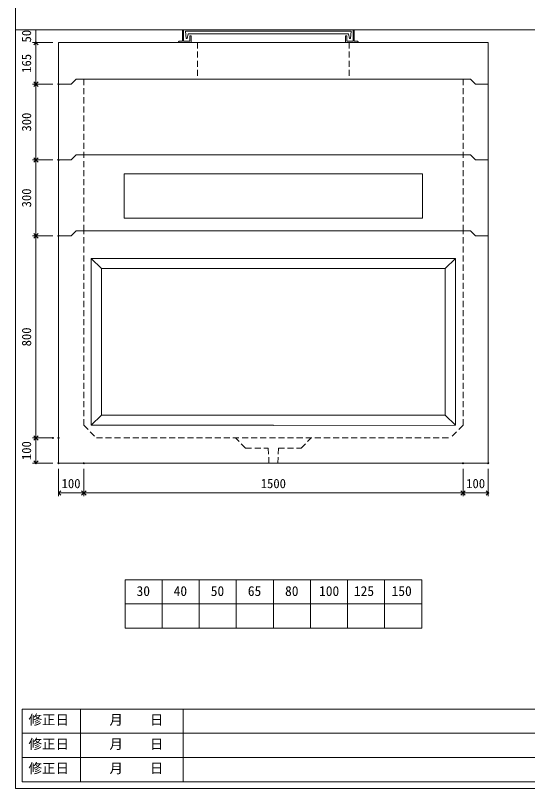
# Model space of a CAD drawing. Units: millimetres, scale not verified. Extents: x -6420 to 6420, y -3037 to 3037.
# Drawn here: x -1740 to 285, y -2663 to 396 of the extents above; entities that cross this region are included whole.
import ezdxf
from ezdxf.enums import TextEntityAlignment as Align

# ---------------------------------------------------------------- set-up
doc = ezdxf.new("R2010")
doc.units = ezdxf.units.MM
doc.header["$LTSCALE"] = 20
doc.header["$PDMODE"] = 32
doc.header["$PDSIZE"] = 4
doc.linetypes.add('DASHED1', pattern=[1.8, 1.2, -0.6])
doc.linetypes.add('USER2', pattern=[50.8, 31.75, -6.35, 6.35, -6.35])
doc.layers.add('0-1_Defpoints', color=7, linetype='Continuous')
for name, color, linetype, lineweight in [('0-2_waku', 7, 'Continuous', 18), ('0-3_gaikei', 7, 'Continuous', 18), ('0-4_kakure', 7, 'DASHED1', 5), ('0-5_sunpou', 7, 'Continuous', 5), ('0-8_uchigawa', 6, 'Continuous', 18), ('0-A_futa', 3, 'Continuous', 18), ('0-B_GL', 4, 'Continuous', 18), ('0-D_文字１', 7, 'Continuous', 18), ('1-2_uchigawa2', 6, 'USER2', 18)]:
    doc.layers.add(name, color=color, linetype=linetype, lineweight=lineweight)
doc.styles.add('ＭＳ ゴシック', font='')
doc.styles.get('ＭＳ ゴシック').set_extended_font_data('MS Gothic')

# ---------------------------------------------------------------- blocks, each defined once
blk = doc.blocks.new('_Open90')
at = {"layer": '0-5_sunpou'}
blk.add_line((0, 0), (-1, 0), dxfattribs=at)
blk.add_lwpolyline([(-0.5, 0.5), (0, 0), (-0.5, -0.5)], dxfattribs=at)
blk = doc.blocks.new('D72')
at = {"layer": '0-1_Defpoints'}
for p in [(1013.24, 2714.26), (924.21, 2414.26), (1013.24, 2414.26)]:
    blk.add_point(p, dxfattribs=at)
at = {"layer": '0-5_sunpou'}
for p, q in [((991.24, 2714.26), (911.21, 2714.26)), ((924.21, 2696.26), (924.21, 2432.26)), ((991.24, 2414.26), (911.21, 2414.26))]:
    blk.add_line(p, q, dxfattribs=at)
at = {"layer": '0-5_sunpou', "xscale": 18, "yscale": 18}
for p, rotation in [((924.21, 2714.26), 90), ((924.21, 2414.26), 270)]:
    blk.add_blockref('_Open90', p, dxfattribs=dict(at, rotation=rotation))
at = {"layer": '0-5_sunpou', "style": 'ＭＳ ゴシック'}
blk.add_text('300', height=36.66, rotation=90, dxfattribs=at).set_placement((916.21, 2526.76), align=Align.BOTTOM_LEFT)
blk = doc.blocks.new('D73')
at = {"layer": '0-1_Defpoints'}
for p in [(1013.24, 2414.26), (924.21, 2114.26), (1013.24, 2114.26)]:
    blk.add_point(p, dxfattribs=at)
at = {"layer": '0-5_sunpou'}
for p, q in [((991.24, 2414.26), (911.21, 2414.26)), ((924.21, 2396.26), (924.21, 2132.26)), ((991.24, 2114.26), (911.21, 2114.26))]:
    blk.add_line(p, q, dxfattribs=at)
at = {"layer": '0-5_sunpou', "xscale": 18, "yscale": 18}
for p, rotation in [((924.21, 2414.26), 90), ((924.21, 2114.26), 270)]:
    blk.add_blockref('_Open90', p, dxfattribs=dict(at, rotation=rotation))
at = {"layer": '0-5_sunpou', "style": 'ＭＳ ゴシック'}
blk.add_text('300', height=36.66, rotation=90, dxfattribs=at).set_placement((916.21, 2226.76), align=Align.BOTTOM_LEFT)
blk = doc.blocks.new('D44')
at = {"layer": '0-1_Defpoints'}
for p in [(1013.24, 2114.26), (924.21, 1314.26), (1013.24, 1314.26)]:
    blk.add_point(p, dxfattribs=at)
at = {"layer": '0-5_sunpou'}
for p, q in [((991.24, 2114.26), (911.21, 2114.26)), ((924.21, 2096.26), (924.21, 1332.26)), ((991.24, 1314.26), (911.21, 1314.26))]:
    blk.add_line(p, q, dxfattribs=at)
at = {"layer": '0-5_sunpou', "xscale": 18, "yscale": 18}
for p, rotation in [((924.21, 2114.26), 90), ((924.21, 1314.26), 270)]:
    blk.add_blockref('_Open90', p, dxfattribs=dict(at, rotation=rotation))
at = {"layer": '0-5_sunpou', "style": 'ＭＳ ゴシック'}
blk.add_text('800', height=36.66, rotation=90, dxfattribs=at).set_placement((916.21, 1676.76), align=Align.BOTTOM_LEFT)
blk = doc.blocks.new('D45')
at = {"layer": '0-1_Defpoints'}
for p in [(991.24, 1314.26), (924.21, 1214.26), (1013.24, 1214.26)]:
    blk.add_point(p, dxfattribs=at)
at = {"layer": '0-5_sunpou'}
for p, q in [((969.24, 1314.26), (911.21, 1314.26)), ((924.21, 1296.26), (924.21, 1232.26)), ((991.24, 1214.26), (911.21, 1214.26))]:
    blk.add_line(p, q, dxfattribs=at)
at = {"layer": '0-5_sunpou', "xscale": 18, "yscale": 18}
for p, rotation in [((924.21, 1314.26), 90), ((924.21, 1214.26), 270)]:
    blk.add_blockref('_Open90', p, dxfattribs=dict(at, rotation=rotation))
at = {"layer": '0-5_sunpou', "style": 'ＭＳ ゴシック'}
blk.add_text('100', height=36.66, rotation=90, dxfattribs=at).set_placement((916.21, 1226.76), align=Align.BOTTOM_LEFT)
blk = doc.blocks.new('D46')
at = {"layer": '0-1_Defpoints'}
for p in [(1013.24, 1214.26), (1113.24, 1214.26), (1113.24, 1096.55)]:
    blk.add_point(p, dxfattribs=at)
at = {"layer": '0-5_sunpou'}
for p, q in [((1013.24, 1192.26), (1013.24, 1083.55)), ((1113.24, 1192.26), (1113.24, 1083.55)), ((1031.24, 1096.55), (1095.24, 1096.55))]:
    blk.add_line(p, q, dxfattribs=at)
at = {"layer": '0-5_sunpou', "xscale": 18, "yscale": 18, "rotation": 180}
blk.add_blockref('_Open90', (1013.24, 1096.55), dxfattribs=at)
at = {"layer": '0-5_sunpou', "xscale": 18, "yscale": 18}
blk.add_blockref('_Open90', (1113.24, 1096.55), dxfattribs=at)
at = {"layer": '0-5_sunpou', "style": 'ＭＳ ゴシック'}
blk.add_text('100', height=36.66, dxfattribs=at).set_placement((1025.74, 1104.55), align=Align.BOTTOM_LEFT)
blk = doc.blocks.new('D47')
at = {"layer": '0-1_Defpoints'}
for p in [(1113.24, 1214.26), (2613.24, 1214.26), (2613.24, 1096.55)]:
    blk.add_point(p, dxfattribs=at)
at = {"layer": '0-5_sunpou'}
for p, q in [((1113.24, 1192.26), (1113.24, 1083.55)), ((2613.24, 1192.26), (2613.24, 1083.55)), ((1131.24, 1096.55), (2595.24, 1096.55))]:
    blk.add_line(p, q, dxfattribs=at)
at = {"layer": '0-5_sunpou', "xscale": 18, "yscale": 18, "rotation": 180}
blk.add_blockref('_Open90', (1113.24, 1096.55), dxfattribs=at)
at = {"layer": '0-5_sunpou', "xscale": 18, "yscale": 18}
blk.add_blockref('_Open90', (2613.24, 1096.55), dxfattribs=at)
at = {"layer": '0-5_sunpou', "style": 'ＭＳ ゴシック'}
blk.add_text('1500', height=36.66, dxfattribs=at).set_placement((1813.24, 1104.55), align=Align.BOTTOM_LEFT)
blk = doc.blocks.new('D48')
at = {"layer": '0-1_Defpoints'}
for p in [(2613.24, 1214.26), (2713.24, 1214.26), (2713.24, 1096.55)]:
    blk.add_point(p, dxfattribs=at)
at = {"layer": '0-5_sunpou'}
for p, q in [((2613.24, 1192.26), (2613.24, 1083.55)), ((2713.24, 1192.26), (2713.24, 1083.55)), ((2631.24, 1096.55), (2695.24, 1096.55))]:
    blk.add_line(p, q, dxfattribs=at)
at = {"layer": '0-5_sunpou', "xscale": 18, "yscale": 18, "rotation": 180}
blk.add_blockref('_Open90', (2613.24, 1096.55), dxfattribs=at)
at = {"layer": '0-5_sunpou', "xscale": 18, "yscale": 18}
blk.add_blockref('_Open90', (2713.24, 1096.55), dxfattribs=at)
at = {"layer": '0-5_sunpou', "style": 'ＭＳ ゴシック'}
blk.add_text('100', height=36.66, dxfattribs=at).set_placement((2625.74, 1104.55), align=Align.BOTTOM_LEFT)
blk = doc.blocks.new('_Open90_48')
at = {"layer": '0-5_sunpou'}
blk.add_line((0, 0), (-1, 0), dxfattribs=at)
blk.add_lwpolyline([(-0.5, 0.5), (0, 0), (-0.5, -0.5)], dxfattribs=at)
blk = doc.blocks.new('16 5')
at = {"layer": '0-5_sunpou'}
for p, q in [((75.03, 82.5), (-5, 82.5)), ((8, 64.5), (8, -64.5)), ((53.03, -82.5), (-5, -82.5))]:
    blk.add_line(p, q, dxfattribs=at)
at = {"layer": '0-5_sunpou', "xscale": 18, "yscale": 18}
for p, rotation in [((8, 82.5), 90), ((8, -82.5), 270)]:
    blk.add_blockref('_Open90_48', p, dxfattribs=dict(at, rotation=rotation))
at = {"layer": '0-5_sunpou', "style": 'ＭＳ ゴシック'}
blk.add_text('165', height=36.66, rotation=90, dxfattribs=at).set_placement((0, -37.5), align=Align.BOTTOM_LEFT)
blk = doc.blocks.new('5 0')
at = {"layer": '0-5_sunpou'}
for p, q in [((2.73, 37.5), (2.73, -12.5)), ((9.9, -12.5), (-10.27, -12.5))]:
    blk.add_line(p, q, dxfattribs=at)
blk.add_point((2.73, -12.5), dxfattribs=at)
at = {"layer": '0-5_sunpou', "style": 'ＭＳ ゴシック'}
blk.add_text('50', height=36.66, rotation=90, dxfattribs=at).set_placement((-5.27, -12.5), align=Align.BOTTOM_LEFT)

msp = doc.modelspace()

# ---------------------------------------------------------------- linework, layer by layer
at = {"layer": '0-2_waku'}
for p, q in [((-1740, 3036.79), (-1740, -2663.21)), ((-1306.67, -1836.78), (-1306.67, -2028.78)), ((-1306.67, -1836.78), (-1306.67, -2028.78)), ((-1306.67, -1836.78), (-1306.67, -2028.78)), ((-1306.67, -1836.78), (-1306.67, -2028.78)), ((-1306.67, -1836.78), (-133.33, -1836.78)), ((-1160, -1836.78), (-1160, -2028.78)), ((-1013.33, -1836.78), (-1013.33, -2028.78)), ((-1013.33, -1836.78), (-1013.33, -2028.78)), ((-866.67, -1836.78), (-866.67, -2028.78)), ((-720, -1836.78), (-720, -2028.78)), ((-573.33, -1836.78), (-573.33, -2028.78)), ((-426.67, -1836.78), (-426.67, -2028.78)), ((-280, -1836.78), (-280, -2028.78)), ((-133.33, -1836.78), (-133.33, -2028.78)), ((-1306.67, -1932.78), (-133.33, -1932.78)), ((-1306.67, -2028.78), (-133.33, -2028.78)), ((-1306.67, -2028.78), (-133.33, -2028.78)), ((-1713.33, -2348.54), (-1713.33, -2636.54)), ((-1713.33, -2348.54), (-1713.33, -2636.54)), ((-1713.33, -2348.54), (-1713.33, -2636.54)), ((-1713.33, -2348.54), (990.67, -2348.54)), ((-1483.33, -2348.54), (-1483.33, -2636.54)), ((-1076.67, -2348.54), (-1076.67, -2636.54)), ((-1076.67, -2348.54), (-1076.67, -2636.54)), ((-1713.33, -2444.54), (990.67, -2444.54)), ((-1713.33, -2540.54), (606.67, -2540.54)), ((-1713.33, -2636.54), (990.67, -2636.54)), ((-1740, -2663.21), (6420, -2663.21))]:
    msp.add_line(p, q, dxfattribs=at)
at = {"layer": '0-3_gaikei'}
for p, q in [((-1570, 289.22), (-1570, -475.78)), ((-1570, 289.22), (130, 289.22)), ((-1570, 289.22), (130, 289.22)), ((-1570, 289.22), (130, 289.22)), ((-1570, 289.22), (130, 289.22)), ((-1570, 274.22), (-1570, 289.22)), ((130, -475.78), (130, 289.22)), ((-1570, 124.22), (-1520, 124.22)), ((-1570, 124.22), (-1520, 124.22)), ((-1570, 124.22), (-1520, 124.22)), ((-1570, 124.22), (-1520, 124.22)), ((-1570, 124.22), (-1520, 124.22)), ((-1570, 124.22), (-1520, 124.22)), ((-1570, 124.22), (-1520, 124.22)), ((-1570, 124.22), (-1520, 124.22)), ((-1570, 124.22), (-1520, 124.22)), ((-1570, 124.22), (-1520, 124.22)), ((-1570, 124.22), (-1520, 124.22)), ((-1570, 124.22), (-1520, 124.22)), ((-1570, 124.22), (-1520, 124.22)), ((-1570, 124.22), (-1520, 124.22)), ((-1570, 124.22), (-1520, 124.22)), ((-1500, 144.22), (-1520, 124.22)), ((-1500, 144.22), (-1520, 124.22)), ((-1500, 144.22), (-1520, 124.22)), ((-1500, 144.22), (-1520, 124.22)), ((-1500, 144.22), (-1520, 124.22)), ((-1500, 144.22), (-1520, 124.22)), ((-1500, 144.22), (-1520, 124.22)), ((-1500, 144.22), (-1520, 124.22)), ((-1500, 144.22), (-1520, 124.22)), ((-1500, 144.22), (-1520, 124.22)), ((-1500, 144.22), (-1520, 124.22)), ((-1500, 144.22), (-1520, 124.22)), ((-1500, 144.22), (-1520, 124.22)), ((-1500, 144.22), (-1520, 124.22)), ((-1500, 144.22), (60, 144.22)), ((-1500, 144.22), (60, 144.22)), ((-1500, 144.22), (60, 144.22)), ((-1500, 144.22), (60, 144.22)), ((-1500, 144.22), (60, 144.22)), ((-1500, 144.22), (60, 144.22)), ((-1500, 144.22), (60, 144.22)), ((-1500, 144.22), (60, 144.22)), ((-1500, 144.22), (60, 144.22)), ((-1500, 144.22), (60, 144.22)), ((-1500, 144.22), (60, 144.22)), ((-1500, 144.22), (60, 144.22)), ((-1500, 144.22), (60, 144.22)), ((-1500, 144.22), (60, 144.22)), ((60, 144.22), (80, 124.22)), ((60, 144.22), (80, 124.22)), ((60, 144.22), (80, 124.22)), ((60, 144.22), (80, 124.22)), ((60, 144.22), (80, 124.22)), ((60, 144.22), (80, 124.22)), ((60, 144.22), (80, 124.22)), ((60, 144.22), (80, 124.22)), ((60, 144.22), (80, 124.22)), ((60, 144.22), (80, 124.22)), ((60, 144.22), (80, 124.22)), ((60, 144.22), (80, 124.22)), ((60, 144.22), (80, 124.22)), ((60, 144.22), (80, 124.22)), ((80, 124.22), (130, 124.22)), ((80, 124.22), (130, 124.22)), ((80, 124.22), (130, 124.22)), ((80, 124.22), (130, 124.22)), ((80, 124.22), (130, 124.22)), ((80, 124.22), (130, 124.22)), ((80, 124.22), (130, 124.22)), ((80, 124.22), (130, 124.22)), ((80, 124.22), (130, 124.22)), ((80, 124.22), (130, 124.22)), ((80, 124.22), (130, 124.22)), ((80, 124.22), (130, 124.22)), ((80, 124.22), (130, 124.22)), ((80, 124.22), (130, 124.22)), ((-1570, -175.78), (-1520, -175.78)), ((-1570, -175.78), (-1520, -175.78)), ((-1570, -175.78), (-1520, -175.78)), ((-1500, -155.78), (-1520, -175.78)), ((-1500, -155.78), (-1520, -175.78)), ((-1500, -155.78), (60, -155.78)), ((-1500, -155.78), (60, -155.78)), ((60, -155.78), (80, -175.78)), ((60, -155.78), (80, -175.78)), ((80, -175.78), (130, -175.78)), ((80, -175.78), (130, -175.78)), ((-1500, -455.78), (-1520, -475.78)), ((-1500, -455.78), (-1520, -475.78)), ((-1500, -455.78), (-1520, -475.78)), ((-1500, -455.78), (-1520, -475.78)), ((-1500, -455.78), (-1520, -475.78)), ((-1500, -455.78), (-1520, -475.78)), ((-1500, -455.78), (-1520, -475.78)), ((-1500, -455.78), (-1520, -475.78)), ((-1500, -455.78), (-1520, -475.78)), ((-1500, -455.78), (-1520, -475.78)), ((-1500, -455.78), (-1520, -475.78)), ((-1500, -455.78), (-1520, -475.78)), ((-1500, -455.78), (-1520, -475.78)), ((-1500, -455.78), (-1520, -475.78)), ((-1500, -455.78), (-1520, -475.78)), ((-1500, -455.78), (-1520, -475.78)), ((-1500, -455.78), (-1520, -475.78)), ((-1500, -455.78), (-1520, -475.78)), ((-1500, -455.78), (-1520, -475.78)), ((-1500, -455.78), (-1520, -475.78)), ((-1500, -455.78), (60, -455.78)), ((-1500, -455.78), (60, -455.78)), ((-1500, -455.78), (60, -455.78)), ((-1500, -455.78), (60, -455.78)), ((-1500, -455.78), (60, -455.78)), ((-1500, -455.78), (60, -455.78)), ((-1500, -455.78), (60, -455.78)), ((-1500, -455.78), (60, -455.78)), ((-1500, -455.78), (60, -455.78)), ((-1500, -455.78), (60, -455.78)), ((-1500, -455.78), (60, -455.78)), ((-1500, -455.78), (60, -455.78)), ((-1500, -455.78), (60, -455.78)), ((-1500, -455.78), (60, -455.78)), ((-1500, -455.78), (60, -455.78)), ((-1500, -455.78), (60, -455.78)), ((-1500, -455.78), (60, -455.78)), ((-1500, -455.78), (60, -455.78)), ((-1500, -455.78), (60, -455.78)), ((-1500, -455.78), (60, -455.78)), ((60, -455.78), (80, -475.78)), ((60, -455.78), (80, -475.78)), ((60, -455.78), (80, -475.78)), ((60, -455.78), (80, -475.78)), ((60, -455.78), (80, -475.78)), ((60, -455.78), (80, -475.78)), ((60, -455.78), (80, -475.78)), ((60, -455.78), (80, -475.78)), ((60, -455.78), (80, -475.78)), ((60, -455.78), (80, -475.78)), ((60, -455.78), (80, -475.78)), ((60, -455.78), (80, -475.78)), ((60, -455.78), (80, -475.78)), ((60, -455.78), (80, -475.78)), ((60, -455.78), (80, -475.78)), ((60, -455.78), (80, -475.78)), ((60, -455.78), (80, -475.78)), ((60, -455.78), (80, -475.78)), ((60, -455.78), (80, -475.78)), ((60, -455.78), (80, -475.78)), ((-1570, -475.78), (-1520, -475.78)), ((-1570, -475.78), (-1520, -475.78)), ((-1570, -475.78), (-1520, -475.78)), ((-1570, -475.78), (-1520, -475.78)), ((-1570, -475.78), (-1520, -475.78)), ((-1570, -475.78), (-1520, -475.78)), ((-1570, -475.78), (-1520, -475.78)), ((-1570, -475.78), (-1570, -1375.78)), ((-1570, -475.78), (-1520, -475.78)), ((-1570, -475.78), (-1520, -475.78)), ((-1570, -475.78), (-1520, -475.78)), ((-1570, -475.78), (-1520, -475.78)), ((-1570, -475.78), (-1520, -475.78)), ((-1570, -475.78), (-1520, -475.78)), ((-1570, -475.78), (-1520, -475.78)), ((-1570, -475.78), (-1520, -475.78)), ((-1570, -475.78), (-1520, -475.78)), ((-1570, -475.78), (-1520, -475.78)), ((-1570, -475.78), (-1520, -475.78)), ((-1570, -475.78), (-1520, -475.78)), ((-1570, -475.78), (-1520, -475.78)), ((-1570, -475.78), (-1520, -475.78)), ((-1570, -475.78), (-1520, -475.78)), ((-1570, -475.78), (-1520, -475.78)), ((-1570, -475.78), (-1520, -475.78)), ((-1570, -475.78), (-1520, -475.78)), ((80, -475.78), (130, -475.78)), ((80, -475.78), (130, -475.78)), ((80, -475.78), (130, -475.78)), ((80, -475.78), (130, -475.78)), ((80, -475.78), (130, -475.78)), ((80, -475.78), (130, -475.78)), ((80, -475.78), (130, -475.78)), ((80, -475.78), (130, -475.78)), ((80, -475.78), (130, -475.78)), ((80, -475.78), (130, -475.78)), ((80, -475.78), (130, -475.78)), ((80, -475.78), (130, -475.78)), ((80, -475.78), (130, -475.78)), ((80, -475.78), (130, -475.78)), ((80, -475.78), (130, -475.78)), ((80, -475.78), (130, -475.78)), ((80, -475.78), (130, -475.78)), ((80, -475.78), (130, -475.78)), ((80, -475.78), (130, -475.78)), ((80, -475.78), (130, -475.78)), ((130, -1375.78), (130, -475.78)), ((-1570, -1375.78), (130, -1375.78))]:
    msp.add_line(p, q, dxfattribs=at)
at = {"layer": '0-4_kakure'}
for p, q in [((-1020, 289.22), (-1020, 144.22)), ((-420, 289.22), (-420, 144.22)), ((-1470, -455.78), (-1470, 144.22)), ((30, -455.78), (30, 144.22)), ((-1470, -1225.78), (-1470, -455.78)), ((30, -1225.78), (30, -455.78)), ((-1470, -1225.78), (-1420, -1275.78)), ((30, -1225.78), (-20, -1275.78)), ((-1420, -1275.78), (-20, -1275.78)), ((-830, -1315.78), (-870, -1275.78)), ((-830, -1315.78), (-740, -1315.78)), ((-740, -1315.78), (-737.5, -1375.78)), ((-700, -1315.78), (-702.5, -1375.78))]:
    msp.add_line(p, q, dxfattribs=at)
msp.add_lwpolyline([(-700, -1315.78), (-610, -1315.78), (-570, -1275.78)], dxfattribs=at)
at = {"layer": '0-5_sunpou'}
msp.add_line((-1591, 339.22), (-1672.03, 339.22), dxfattribs=at)
at = {"layer": '0-5_sunpou', "color": 3, "lineweight": 18}
msp.add_line((-1659.03, 339.22), (-1592, 339.22), dxfattribs=at)
at = {"layer": '0-8_uchigawa'}
for p, q in [((-1440, -565.78), (-720, -565.78)), ((-1440, -565.78), (-1440, -1225.78)), ((-1400, -605.78), (-1440, -565.78)), ((0, -565.78), (-720, -565.78)), ((-40, -605.78), (0, -565.78)), ((0, -565.78), (0, -1225.78)), ((0, -565.78), (0, -1225.78)), ((-1400, -605.78), (-1400, -1185.78)), ((-1400, -605.78), (-720, -605.78)), ((-1400, -605.78), (-720, -605.78)), ((-40, -605.78), (-720, -605.78)), ((-40, -605.78), (-40, -1185.78)), ((-1400, -1185.78), (-1440, -1225.78)), ((-1400, -1185.78), (-720, -1185.78)), ((-1440, -1225.78), (-720, -1225.78)), ((-719.31, -1226.47), (0, -1225.78))]:
    msp.add_line(p, q, dxfattribs=at)
msp.add_lwpolyline([(-720, -1185.78), (-40, -1185.78), (0, -1225.78)], dxfattribs=at)
at = {"layer": '0-A_futa'}
for p, q in [((-1080, 337.22), (-1080, 294.22)), ((-1078, 339.22), (-1075, 339.22)), ((-1075, 339.22), (-1075, 294.22)), ((-405, 339.22), (-402, 339.22)), ((-405, 339.22), (-405, 294.22)), ((-400, 337.22), (-400, 294.22)), ((-1067.19, 334.72), (-412.86, 334.72)), ((-1067.19, 334.72), (-1064.7, 304.72)), ((-1056.67, 323.72), (-1060.99, 304.72)), ((-1056.67, 323.72), (-423.33, 323.72)), ((-1050, 314.22), (-1050, 294.22)), ((-1048, 316.22), (-1047, 316.22)), ((-1045, 314.22), (-1045, 289.22)), ((-435, 314.22), (-435, 289.22)), ((-432, 316.22), (-433, 316.22)), ((-430, 314.22), (-430, 294.22)), ((-423.33, 323.72), (-419.01, 304.72)), ((-412.86, 334.72), (-415.11, 304.72)), ((-1095, 292.22), (-1095, 291.22)), ((-1093, 294.22), (-1080, 294.22)), ((-1040, 289.22), (-1093, 289.22)), ((-1075, 294.22), (-1050, 294.22)), ((-1064.7, 304.72), (-1060.99, 304.72)), ((-435, 289.22), (-387, 289.22)), ((-405, 294.22), (-430, 294.22)), ((-415.11, 304.72), (-419.01, 304.72)), ((-387, 294.22), (-400, 294.22)), ((-385, 292.22), (-385, 291.22))]:
    msp.add_line(p, q, dxfattribs=at)
for centre, start, end in [((-1078, 337.22), 90, 180), ((-402, 337.22), 0, 90), ((-1048, 314.22), 90, 180), ((-1047, 314.22), 0, 90), ((-433, 314.22), 90, 180), ((-432, 314.22), 0, 90), ((-1093, 292.22), 90, 180), ((-1093, 291.22), 180, 270), ((-387, 292.22), 0, 90), ((-387, 291.22), 270, 0)]:
    msp.add_arc(centre, 2, start, end, dxfattribs=at)
at = {"layer": '0-B_GL'}
msp.add_line((-1740, 339.22), (6420, 339.22), dxfattribs=at)
at = {"layer": '1-2_uchigawa2'}
for p, q in [((-1310, -230.78), (-720, -230.78)), ((-1310, -230.78), (-1310, -405.78)), ((-130, -230.78), (-720, -230.78)), ((-130, -230.78), (-130, -405.78)), ((-1310, -405.78), (-719.47, -405.78)), ((-130, -405.78), (-720.53, -405.78))]:
    msp.add_line(p, q, dxfattribs=at)

# ---------------------------------------------------------------- block references
at = {"layer": '0-5_sunpou'}
for name, p in [('5 0', (-1661.76, 301.72)), ('16 5', (-1667.03, 206.72)), ('D72', (-2583.24, -2590.04)), ('D73', (-2583.24, -2590.04)), ('D44', (-2583.24, -2590.04)), ('D45', (-2583.24, -2590.04)), ('D46', (-2583.24, -2590.04)), ('D47', (-2583.24, -2590.04)), ('D48', (-2583.24, -2590.04))]:
    msp.add_blockref(name, p, dxfattribs=at)

# ---------------------------------------------------------------- texts
at = {"layer": '0-D_文字１', "style": 'ＭＳ ゴシック'}
for s, p in [('30', (-1261.08, -1912.95)), ('40', (-1114.41, -1912.95)), ('50', (-967.74, -1912.95)), ('65', (-821.08, -1912.95)), ('80', (-673.86, -1912.95)), ('100', (-539.37, -1912.95)), ('125', (-401.52, -1912.95)), ('150', (-252.5, -1912.95)), ('修正日', (-1688.47, -2422.27)), ('\u3000\u3000月\u3000\u3000日', (-1474.93, -2422.27)), ('修正日', (-1688.47, -2518.27)), ('\u3000\u3000月\u3000\u3000日', (-1474.93, -2518.27)), ('修正日', (-1688.47, -2614.27)), ('\u3000\u3000月\u3000\u3000日', (-1474.93, -2614.27))]:
    msp.add_text(s, height=39.1, dxfattribs=at).set_placement(p, align=Align.BOTTOM_LEFT)

doc.saveas('drawing.dxf')
